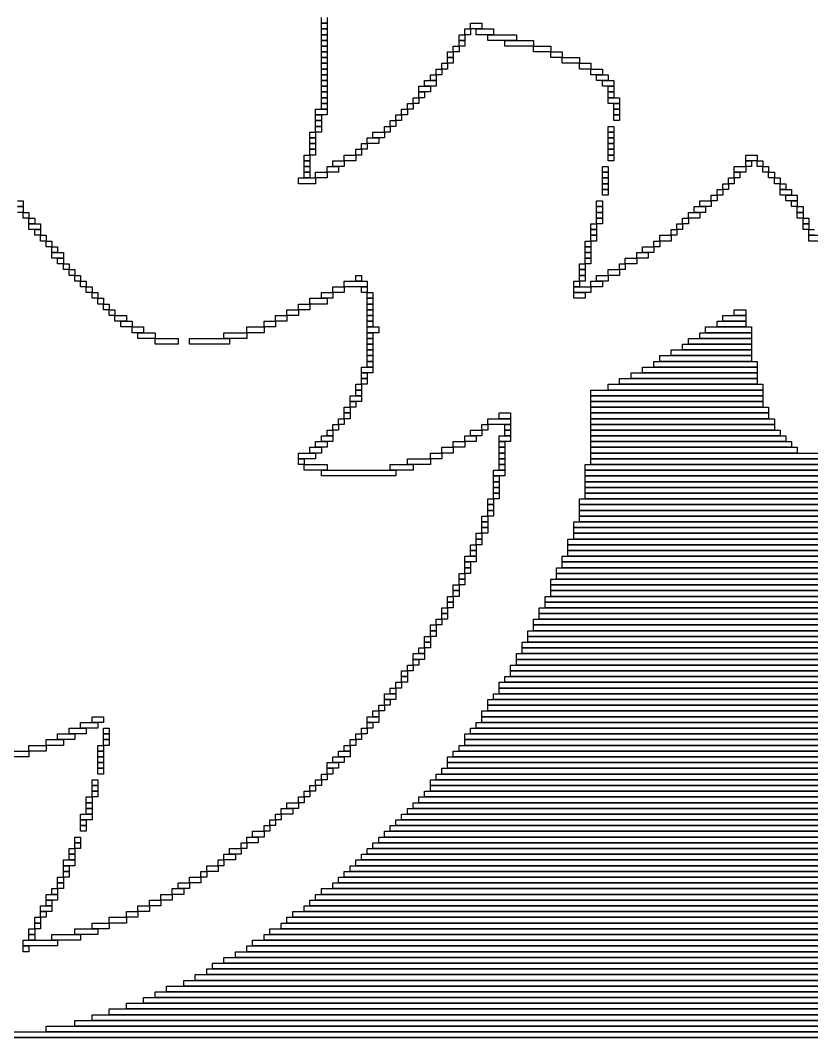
# Model space of a CAD drawing. Extents: x 62 to 962, y 58 to 965.
# Drawn here: x 650.5 to 788.5, y 295 to 472.5 of the extents above; entities that cross this region are included whole.
import ezdxf

# ---------------------------------------------------------------- set-up
doc = ezdxf.new("R2010")
doc.units = 0

msp = doc.modelspace()

# ---------------------------------------------------------------- linework, layer by layer
for p, q in [((703, 472), (703, 473)), ((704, 473), (704, 472)), ((704, 472), (703, 472)), ((703, 472), (704, 472)), ((703, 471), (703, 472)), ((704, 471), (703, 471)), ((703, 471), (704, 471)), ((703, 470), (703, 471)), ((704, 472), (704, 471)), ((704, 471), (704, 470)), ((728, 471), (729, 471)), ((728, 470), (728, 471)), ((729, 472), (731, 472)), ((729, 471), (729, 472)), ((731, 471), (729, 471)), ((729, 471), (729, 470)), ((730, 471), (733, 471)), ((730, 470), (730, 471)), ((731, 472), (731, 471)), ((733, 471), (733, 470)), ((704, 470), (703, 470)), ((703, 470), (704, 470)), ((703, 469), (703, 470)), ((704, 469), (703, 469)), ((703, 469), (704, 469)), ((703, 468), (703, 469)), ((704, 470), (704, 469)), ((704, 469), (704, 468)), ((727, 470), (728, 470)), ((727, 469), (727, 470)), ((728, 469), (727, 469)), ((727, 469), (728, 469)), ((727, 468), (727, 469)), ((729, 470), (728, 470)), ((728, 470), (728, 469)), ((728, 469), (728, 468)), ((733, 470), (730, 470)), ((732, 470), (737, 470)), ((732, 469), (732, 470)), ((737, 469), (732, 469)), ((735, 469), (740, 469)), ((735, 468), (735, 469)), ((737, 470), (737, 469)), ((740, 469), (740, 468)), ((704, 468), (703, 468)), ((703, 468), (704, 468)), ((703, 467), (703, 468)), ((704, 467), (703, 467)), ((703, 467), (704, 467)), ((703, 466), (703, 467)), ((704, 468), (704, 467)), ((704, 467), (704, 466)), ((725, 467), (726, 467)), ((725, 466), (725, 467)), ((726, 468), (727, 468)), ((726, 467), (726, 468)), ((727, 467), (726, 467)), ((726, 467), (726, 466)), ((728, 468), (727, 468)), ((727, 468), (727, 467)), ((740, 468), (735, 468)), ((740, 468), (743, 468)), ((740, 467), (740, 468)), ((743, 467), (740, 467)), ((743, 468), (743, 467)), ((743, 467), (745, 467)), ((743, 466), (743, 467)), ((745, 467), (745, 466)), ((704, 466), (703, 466)), ((703, 466), (704, 466)), ((703, 465), (703, 466)), ((704, 466), (704, 465)), ((726, 466), (725, 466)), ((725, 466), (726, 466)), ((725, 465), (725, 466)), ((726, 466), (726, 465)), ((745, 466), (743, 466)), ((745, 466), (748, 466)), ((745, 465), (745, 466)), ((748, 466), (748, 465)), ((704, 465), (703, 465)), ((703, 465), (704, 465)), ((703, 464), (703, 465)), ((704, 464), (703, 464)), ((703, 464), (704, 464)), ((703, 463), (703, 464)), ((704, 465), (704, 464)), ((704, 464), (704, 463)), ((723, 464), (724, 464)), ((723, 463), (723, 464)), ((724, 465), (725, 465)), ((724, 464), (724, 465)), ((725, 464), (724, 464)), ((724, 464), (724, 463)), ((726, 465), (725, 465)), ((725, 465), (725, 464)), ((748, 465), (745, 465)), ((748, 465), (750, 465)), ((748, 464), (748, 465)), ((750, 464), (748, 464)), ((750, 465), (750, 464)), ((750, 464), (752, 464)), ((750, 463), (750, 464)), ((752, 464), (752, 463)), ((704, 463), (703, 463)), ((703, 463), (704, 463)), ((703, 462), (703, 463)), ((704, 462), (703, 462)), ((703, 462), (704, 462)), ((703, 461), (703, 462)), ((704, 463), (704, 462)), ((704, 462), (704, 461)), ((721, 462), (723, 462)), ((721, 461), (721, 462)), ((722, 463), (723, 463)), ((722, 462), (722, 463)), ((723, 462), (722, 462)), ((724, 463), (723, 463)), ((723, 463), (723, 462)), ((723, 462), (723, 461)), ((752, 463), (750, 463)), ((751, 463), (753, 463)), ((751, 462), (751, 463)), ((753, 462), (751, 462)), ((752, 462), (754, 462)), ((752, 461), (752, 462)), ((753, 463), (753, 462)), ((754, 462), (754, 461)), ((704, 461), (703, 461)), ((703, 461), (704, 461)), ((703, 460), (703, 461)), ((704, 460), (703, 460)), ((703, 460), (704, 460)), ((703, 459), (703, 460)), ((704, 461), (704, 460)), ((704, 460), (704, 459)), ((720, 461), (722, 461)), ((720, 460), (720, 461)), ((722, 460), (720, 460)), ((720, 460), (721, 460)), ((720, 459), (720, 460)), ((723, 461), (721, 461)), ((721, 460), (721, 459)), ((722, 461), (722, 460)), ((754, 461), (752, 461)), ((753, 461), (754, 461)), ((753, 460), (753, 461)), ((754, 460), (753, 460)), ((753, 460), (754, 460)), ((753, 459), (753, 460)), ((754, 461), (754, 460)), ((754, 460), (754, 459)), ((704, 459), (703, 459)), ((703, 459), (704, 459)), ((703, 458), (703, 459)), ((704, 458), (703, 458)), ((703, 458), (704, 458)), ((703, 457), (703, 458)), ((704, 459), (704, 458)), ((704, 458), (704, 457)), ((718, 458), (719, 458)), ((718, 457), (718, 458)), ((719, 459), (720, 459)), ((719, 458), (719, 459)), ((720, 458), (719, 458)), ((719, 458), (719, 457)), ((721, 459), (720, 459)), ((720, 459), (720, 458)), ((754, 459), (753, 459)), ((753, 459), (755, 459)), ((753, 458), (753, 459)), ((755, 458), (753, 458)), ((754, 458), (755, 458)), ((754, 457), (754, 458)), ((755, 459), (755, 458)), ((755, 458), (755, 457)), ((702, 457), (704, 457)), ((702, 456), (702, 457)), ((704, 457), (703, 457)), ((704, 457), (704, 456)), ((717, 457), (718, 457)), ((717, 456), (717, 457)), ((719, 457), (718, 457)), ((718, 457), (718, 456)), ((755, 457), (754, 457)), ((754, 457), (755, 457)), ((754, 456), (754, 457)), ((755, 457), (755, 456)), ((704, 456), (702, 456)), ((702, 456), (703, 456)), ((702, 455), (702, 456)), ((703, 455), (702, 455)), ((702, 455), (703, 455)), ((702, 454), (702, 455)), ((703, 456), (703, 455)), ((703, 455), (703, 454)), ((715, 455), (716, 455)), ((715, 454), (715, 455)), ((716, 456), (717, 456)), ((716, 455), (716, 456)), ((717, 455), (716, 455)), ((716, 455), (716, 454)), ((718, 456), (717, 456)), ((717, 456), (717, 455)), ((755, 456), (754, 456)), ((754, 456), (755, 456)), ((754, 455), (754, 456)), ((755, 455), (754, 455)), ((755, 456), (755, 455)), ((701, 453), (702, 453)), ((701, 452), (701, 453)), ((703, 454), (702, 454)), ((702, 454), (703, 454)), ((702, 453), (702, 454)), ((703, 453), (702, 453)), ((702, 453), (702, 452)), ((703, 454), (703, 453)), ((712, 453), (714, 453)), ((712, 452), (712, 453)), ((714, 454), (715, 454)), ((714, 453), (714, 454)), ((715, 453), (714, 453)), ((714, 453), (714, 452)), ((716, 454), (715, 454)), ((715, 454), (715, 453)), ((753, 454), (754, 454)), ((753, 453), (753, 454)), ((754, 453), (753, 453)), ((753, 453), (754, 453)), ((753, 452), (753, 453)), ((754, 454), (754, 453)), ((754, 453), (754, 452)), ((702, 452), (701, 452)), ((701, 452), (702, 452)), ((701, 451), (701, 452)), ((702, 451), (701, 451)), ((701, 451), (702, 451)), ((701, 450), (701, 451)), ((702, 452), (702, 451)), ((702, 451), (702, 450)), ((710, 451), (711, 451)), ((710, 450), (710, 451)), ((711, 452), (713, 452)), ((711, 451), (711, 452)), ((713, 451), (711, 451)), ((711, 451), (711, 450)), ((714, 452), (712, 452)), ((713, 452), (713, 451)), ((754, 452), (753, 452)), ((753, 452), (754, 452)), ((753, 451), (753, 452)), ((754, 451), (753, 451)), ((753, 451), (754, 451)), ((753, 450), (753, 451)), ((754, 452), (754, 451)), ((754, 451), (754, 450)), ((702, 450), (701, 450)), ((701, 450), (702, 450)), ((701, 449), (701, 450)), ((702, 450), (702, 449)), ((709, 450), (710, 450)), ((709, 449), (709, 450)), ((711, 450), (710, 450)), ((710, 450), (710, 449)), ((754, 450), (753, 450)), ((753, 450), (754, 450)), ((753, 449), (753, 450)), ((754, 450), (754, 449)), ((700, 449), (701, 449)), ((700, 448), (700, 449)), ((701, 448), (700, 448)), ((700, 448), (701, 448)), ((700, 447), (700, 448)), ((702, 449), (701, 449)), ((701, 449), (701, 448)), ((701, 448), (701, 447)), ((705, 448), (707, 448)), ((705, 447), (705, 448)), ((707, 449), (709, 449)), ((707, 448), (707, 449)), ((709, 448), (707, 448)), ((707, 448), (707, 447)), ((710, 449), (709, 449)), ((709, 449), (709, 448)), ((754, 449), (753, 449)), ((753, 449), (754, 449)), ((753, 448), (753, 449)), ((754, 448), (753, 448)), ((754, 449), (754, 448)), ((777, 449), (779, 449)), ((777, 448), (777, 449)), ((779, 448), (777, 448)), ((777, 448), (778, 448)), ((777, 447), (777, 448)), ((778, 448), (778, 447)), ((779, 449), (779, 448)), ((779, 448), (780, 448)), ((779, 447), (779, 448)), ((780, 448), (780, 447)), ((701, 447), (700, 447)), ((700, 447), (701, 447)), ((700, 446), (700, 447)), ((701, 446), (700, 446)), ((700, 446), (701, 446)), ((700, 445), (700, 446)), ((701, 447), (701, 446)), ((701, 446), (701, 445)), ((702, 446), (704, 446)), ((702, 445), (702, 446)), ((704, 447), (706, 447)), ((704, 446), (704, 447)), ((706, 446), (704, 446)), ((704, 446), (704, 445)), ((707, 447), (705, 447)), ((706, 447), (706, 446)), ((752, 447), (753, 447)), ((752, 446), (752, 447)), ((753, 446), (752, 446)), ((752, 446), (753, 446)), ((752, 445), (752, 446)), ((753, 447), (753, 446)), ((753, 446), (753, 445)), ((775, 447), (777, 447)), ((775, 446), (775, 447)), ((777, 446), (775, 446)), ((775, 446), (776, 446)), ((775, 445), (775, 446)), ((776, 446), (776, 445)), ((778, 447), (777, 447)), ((777, 447), (777, 446)), ((780, 447), (779, 447)), ((780, 447), (781, 447)), ((780, 446), (780, 447)), ((781, 446), (780, 446)), ((781, 447), (781, 446)), ((781, 446), (782, 446)), ((781, 445), (781, 446)), ((782, 446), (782, 445)), ((699, 445), (702, 445)), ((699, 444), (699, 445)), ((702, 444), (699, 444)), ((701, 445), (700, 445)), ((704, 445), (702, 445)), ((702, 445), (702, 444)), ((753, 445), (752, 445)), ((752, 445), (753, 445)), ((752, 444), (752, 445)), ((753, 444), (752, 444)), ((752, 444), (753, 444)), ((752, 443), (752, 444)), ((753, 445), (753, 444)), ((753, 444), (753, 443)), ((773, 444), (774, 444)), ((773, 443), (773, 444)), ((774, 445), (775, 445)), ((774, 444), (774, 445)), ((775, 444), (774, 444)), ((774, 444), (774, 443)), ((776, 445), (775, 445)), ((775, 445), (775, 444)), ((782, 445), (781, 445)), ((782, 445), (783, 445)), ((782, 444), (782, 445)), ((783, 444), (782, 444)), ((783, 445), (783, 444)), ((783, 444), (784, 444)), ((783, 443), (783, 444)), ((784, 444), (784, 443)), ((753, 443), (752, 443)), ((752, 443), (753, 443)), ((752, 442), (752, 443)), ((753, 442), (752, 442)), ((753, 443), (753, 442)), ((771, 442), (772, 442)), ((771, 441), (771, 442)), ((772, 443), (773, 443)), ((772, 442), (772, 443)), ((773, 442), (772, 442)), ((772, 442), (772, 441)), ((774, 443), (773, 443)), ((773, 443), (773, 442)), ((784, 443), (783, 443)), ((783, 443), (785, 443)), ((783, 442), (783, 443)), ((785, 442), (783, 442)), ((784, 442), (786, 442)), ((784, 441), (784, 442)), ((785, 443), (785, 442)), ((786, 442), (786, 441)), ((650, 441), (651, 441)), ((651, 441), (651, 440)), ((751, 441), (752, 441)), ((751, 440), (751, 441)), ((752, 441), (752, 440)), ((769, 441), (771, 441)), ((769, 440), (769, 441)), ((772, 441), (771, 441)), ((771, 441), (771, 440)), ((786, 441), (784, 441)), ((785, 441), (786, 441)), ((785, 440), (785, 441)), ((786, 441), (786, 440)), ((651, 440), (650, 440)), ((650, 440), (651, 440)), ((651, 439), (650, 439)), ((651, 440), (651, 439)), ((651, 439), (652, 439)), ((651, 438), (651, 439)), ((652, 439), (652, 438)), ((752, 440), (751, 440)), ((751, 440), (752, 440)), ((751, 439), (751, 440)), ((752, 439), (751, 439)), ((751, 439), (752, 439)), ((751, 438), (751, 439)), ((752, 440), (752, 439)), ((752, 439), (752, 438)), ((767, 439), (769, 439)), ((767, 438), (767, 439)), ((768, 440), (770, 440)), ((768, 439), (768, 440)), ((770, 439), (768, 439)), ((771, 440), (769, 440)), ((769, 439), (769, 438)), ((770, 440), (770, 439)), ((786, 440), (785, 440)), ((786, 440), (787, 440)), ((786, 439), (786, 440)), ((787, 439), (786, 439)), ((786, 439), (787, 439)), ((786, 438), (786, 439)), ((787, 440), (787, 439)), ((787, 439), (787, 438)), ((652, 438), (651, 438)), ((652, 438), (653, 438)), ((652, 437), (652, 438)), ((653, 437), (652, 437)), ((652, 437), (654, 437)), ((652, 436), (652, 437)), ((653, 438), (653, 437)), ((654, 437), (654, 436)), ((750, 437), (751, 437)), ((750, 436), (750, 437)), ((752, 438), (751, 438)), ((751, 438), (752, 438)), ((751, 437), (751, 438)), ((752, 437), (751, 437)), ((751, 437), (751, 436)), ((752, 438), (752, 437)), ((765, 437), (766, 437)), ((765, 436), (765, 437)), ((766, 438), (767, 438)), ((766, 437), (766, 438)), ((767, 437), (766, 437)), ((766, 437), (766, 436)), ((769, 438), (767, 438)), ((767, 438), (767, 437)), ((787, 438), (786, 438)), ((787, 438), (788, 438)), ((787, 437), (787, 438)), ((788, 437), (787, 437)), ((787, 437), (788, 437)), ((787, 436), (787, 437)), ((788, 438), (788, 437)), ((788, 437), (788, 436)), ((654, 436), (652, 436)), ((653, 436), (654, 436)), ((653, 435), (653, 436)), ((654, 435), (653, 435)), ((654, 436), (654, 435)), ((654, 435), (655, 435)), ((654, 434), (654, 435)), ((655, 435), (655, 434)), ((751, 436), (750, 436)), ((750, 436), (751, 436)), ((750, 435), (750, 436)), ((751, 435), (750, 435)), ((750, 435), (751, 435)), ((750, 434), (750, 435)), ((751, 436), (751, 435)), ((751, 435), (751, 434)), ((762, 435), (764, 435)), ((762, 434), (762, 435)), ((764, 436), (765, 436)), ((764, 435), (764, 436)), ((765, 435), (764, 435)), ((764, 435), (764, 434)), ((766, 436), (765, 436)), ((765, 436), (765, 435)), ((788, 436), (787, 436)), ((788, 436), (789, 436)), ((788, 435), (788, 436)), ((789, 435), (788, 435)), ((788, 435), (790, 435)), ((788, 434), (788, 435)), ((655, 434), (654, 434)), ((655, 434), (656, 434)), ((655, 433), (655, 434)), ((656, 434), (656, 433)), ((749, 434), (750, 434)), ((749, 433), (749, 434)), ((751, 434), (750, 434)), ((750, 434), (750, 433)), ((761, 434), (762, 434)), ((761, 433), (761, 434)), ((764, 434), (762, 434)), ((762, 434), (762, 433)), ((790, 434), (788, 434)), ((656, 433), (655, 433)), ((656, 433), (657, 433)), ((656, 432), (656, 433)), ((657, 432), (656, 432)), ((656, 432), (658, 432)), ((656, 431), (656, 432)), ((657, 433), (657, 432)), ((658, 432), (658, 431)), ((750, 433), (749, 433)), ((749, 433), (750, 433)), ((749, 432), (749, 433)), ((750, 432), (749, 432)), ((749, 432), (750, 432)), ((749, 431), (749, 432)), ((750, 433), (750, 432)), ((750, 432), (750, 431)), ((758, 432), (760, 432)), ((758, 431), (758, 432)), ((759, 433), (761, 433)), ((759, 432), (759, 433)), ((761, 432), (759, 432)), ((760, 432), (760, 431)), ((762, 433), (761, 433)), ((761, 433), (761, 432)), ((658, 431), (656, 431)), ((657, 431), (658, 431)), ((657, 430), (657, 431)), ((658, 430), (657, 430)), ((658, 431), (658, 430)), ((658, 430), (659, 430)), ((658, 429), (658, 430)), ((659, 430), (659, 429)), ((748, 430), (749, 430)), ((748, 429), (748, 430)), ((750, 431), (749, 431)), ((749, 431), (750, 431)), ((749, 430), (749, 431)), ((750, 430), (749, 430)), ((749, 430), (749, 429)), ((750, 431), (750, 430)), ((755, 430), (756, 430)), ((755, 429), (755, 430)), ((756, 431), (758, 431)), ((756, 430), (756, 431)), ((758, 430), (756, 430)), ((756, 430), (756, 429)), ((760, 431), (758, 431)), ((758, 431), (758, 430)), ((659, 429), (658, 429)), ((659, 429), (660, 429)), ((659, 428), (659, 429)), ((660, 428), (659, 428)), ((660, 429), (660, 428)), ((660, 428), (661, 428)), ((660, 427), (660, 428)), ((661, 428), (661, 427)), ((709, 428), (710, 428)), ((709, 427), (709, 428)), ((710, 428), (710, 427)), ((749, 429), (748, 429)), ((748, 429), (749, 429)), ((748, 428), (748, 429)), ((749, 428), (748, 428)), ((748, 428), (749, 428)), ((748, 427), (748, 428)), ((749, 429), (749, 428)), ((749, 428), (749, 427)), ((751, 428), (753, 428)), ((751, 427), (751, 428)), ((753, 429), (755, 429)), ((753, 428), (753, 429)), ((755, 428), (753, 428)), ((753, 428), (753, 427)), ((756, 429), (755, 429)), ((755, 429), (755, 428)), ((661, 427), (660, 427)), ((661, 427), (662, 427)), ((661, 426), (661, 427)), ((662, 426), (661, 426)), ((662, 427), (662, 426)), ((662, 426), (663, 426)), ((662, 425), (662, 426)), ((663, 426), (663, 425)), ((705, 426), (707, 426)), ((705, 425), (705, 426)), ((707, 427), (711, 427)), ((707, 426), (707, 427)), ((711, 426), (707, 426)), ((707, 426), (707, 425)), ((710, 427), (709, 427)), ((710, 426), (711, 426)), ((710, 425), (710, 426)), ((711, 427), (711, 426)), ((711, 426), (711, 425)), ((747, 427), (748, 427)), ((747, 426), (747, 427)), ((748, 426), (747, 426)), ((747, 426), (750, 426)), ((747, 425), (747, 426)), ((749, 427), (748, 427)), ((748, 427), (748, 426)), ((750, 427), (752, 427)), ((750, 426), (750, 427)), ((752, 426), (750, 426)), ((750, 426), (750, 425)), ((753, 427), (751, 427)), ((752, 427), (752, 426)), ((663, 425), (662, 425)), ((663, 425), (664, 425)), ((663, 424), (663, 425)), ((664, 425), (664, 424)), ((703, 425), (705, 425)), ((703, 424), (703, 425)), ((707, 425), (705, 425)), ((705, 425), (705, 424)), ((711, 425), (710, 425)), ((711, 425), (712, 425)), ((711, 424), (711, 425)), ((712, 425), (712, 424)), ((750, 425), (747, 425)), ((747, 425), (749, 425)), ((747, 424), (747, 425)), ((749, 425), (749, 424)), ((664, 424), (663, 424)), ((664, 424), (665, 424)), ((664, 423), (664, 424)), ((665, 423), (664, 423)), ((665, 424), (665, 423)), ((665, 423), (666, 423)), ((665, 422), (665, 423)), ((666, 423), (666, 422)), ((699, 423), (701, 423)), ((699, 422), (699, 423)), ((701, 424), (704, 424)), ((701, 423), (701, 424)), ((704, 423), (701, 423)), ((701, 423), (701, 422)), ((705, 424), (703, 424)), ((704, 424), (704, 423)), ((712, 424), (711, 424)), ((711, 424), (712, 424)), ((711, 423), (711, 424)), ((712, 423), (711, 423)), ((711, 423), (712, 423)), ((711, 422), (711, 423)), ((712, 424), (712, 423)), ((712, 423), (712, 422)), ((749, 424), (747, 424)), ((666, 422), (665, 422)), ((666, 422), (667, 422)), ((666, 421), (666, 422)), ((667, 421), (666, 421)), ((667, 422), (667, 421)), ((667, 421), (669, 421)), ((667, 420), (667, 421)), ((669, 421), (669, 420)), ((695, 421), (697, 421)), ((695, 420), (695, 421)), ((697, 422), (699, 422)), ((697, 421), (697, 422)), ((699, 421), (697, 421)), ((697, 421), (697, 420)), ((701, 422), (699, 422)), ((699, 422), (699, 421)), ((712, 422), (711, 422)), ((711, 422), (712, 422)), ((711, 421), (711, 422)), ((712, 421), (711, 421)), ((711, 421), (712, 421)), ((711, 420), (711, 421)), ((712, 422), (712, 421)), ((712, 421), (712, 420)), ((773, 421), (777, 421)), ((773, 420), (773, 421)), ((775, 422), (777, 422)), ((775, 421), (775, 422)), ((777, 421), (775, 421)), ((777, 422), (777, 421)), ((777, 421), (777, 420)), ((669, 420), (667, 420)), ((668, 420), (670, 420)), ((668, 419), (668, 420)), ((670, 419), (668, 419)), ((670, 420), (670, 419)), ((670, 419), (672, 419)), ((670, 418), (670, 419)), ((672, 419), (672, 418)), ((690, 419), (693, 419)), ((690, 418), (690, 419)), ((693, 420), (695, 420)), ((693, 419), (693, 420)), ((695, 419), (693, 419)), ((693, 419), (693, 418)), ((697, 420), (695, 420)), ((695, 420), (695, 419)), ((712, 420), (711, 420)), ((711, 420), (712, 420)), ((711, 419), (711, 420)), ((712, 419), (711, 419)), ((711, 419), (713, 419)), ((711, 418), (711, 419)), ((712, 420), (712, 419)), ((713, 419), (713, 418)), ((770, 419), (778, 419)), ((770, 418), (770, 419)), ((772, 420), (777, 420)), ((772, 419), (772, 420)), ((777, 419), (772, 419)), ((777, 420), (773, 420)), ((777, 420), (777, 419)), ((778, 419), (778, 418)), ((672, 418), (670, 418)), ((671, 418), (674, 418)), ((671, 417), (671, 418)), ((674, 418), (674, 417)), ((686, 418), (690, 418)), ((686, 417), (686, 418)), ((693, 418), (690, 418)), ((690, 418), (690, 417)), ((713, 418), (711, 418)), ((711, 418), (712, 418)), ((711, 417), (711, 418)), ((712, 418), (712, 417)), ((769, 418), (778, 418)), ((769, 417), (769, 418)), ((778, 418), (770, 418)), ((778, 418), (778, 417)), ((674, 417), (671, 417)), ((674, 417), (678, 417)), ((674, 416), (674, 417)), ((678, 416), (674, 416)), ((678, 417), (678, 416)), ((680, 417), (687, 417)), ((680, 416), (680, 417)), ((687, 416), (680, 416)), ((690, 417), (686, 417)), ((687, 417), (687, 416)), ((712, 417), (711, 417)), ((711, 417), (712, 417)), ((711, 416), (711, 417)), ((712, 416), (711, 416)), ((711, 416), (712, 416)), ((711, 415), (711, 416)), ((712, 417), (712, 416)), ((712, 416), (712, 415)), ((766, 416), (778, 416)), ((766, 415), (766, 416)), ((767, 417), (778, 417)), ((767, 416), (767, 417)), ((778, 416), (767, 416)), ((778, 417), (769, 417)), ((778, 417), (778, 416)), ((778, 416), (778, 415)), ((712, 415), (711, 415)), ((711, 415), (712, 415)), ((711, 414), (711, 415)), ((712, 414), (711, 414)), ((711, 414), (712, 414)), ((711, 413), (711, 414)), ((712, 415), (712, 414)), ((712, 414), (712, 413)), ((762, 414), (778, 414)), ((762, 413), (762, 414)), ((764, 415), (778, 415)), ((764, 414), (764, 415)), ((778, 414), (764, 414)), ((778, 415), (766, 415)), ((778, 415), (778, 414)), ((778, 414), (778, 413)), ((710, 412), (712, 412)), ((710, 411), (710, 412)), ((712, 413), (711, 413)), ((711, 413), (712, 413)), ((711, 412), (711, 413)), ((712, 412), (711, 412)), ((712, 413), (712, 412)), ((712, 412), (712, 411)), ((759, 412), (779, 412)), ((759, 411), (759, 412)), ((761, 413), (779, 413)), ((761, 412), (761, 413)), ((779, 412), (761, 412)), ((778, 413), (762, 413)), ((779, 413), (779, 412)), ((779, 412), (779, 411)), ((712, 411), (710, 411)), ((710, 411), (711, 411)), ((710, 410), (710, 411)), ((711, 411), (711, 410)), ((757, 411), (779, 411)), ((757, 410), (757, 411)), ((779, 411), (759, 411)), ((779, 411), (779, 410)), ((709, 409), (710, 409)), ((709, 408), (709, 409)), ((711, 410), (710, 410)), ((710, 410), (711, 410)), ((710, 409), (710, 410)), ((711, 409), (710, 409)), ((710, 409), (710, 408)), ((711, 410), (711, 409)), ((753, 409), (780, 409)), ((753, 408), (753, 409)), ((755, 410), (779, 410)), ((755, 409), (755, 410)), ((779, 409), (755, 409)), ((779, 410), (757, 410)), ((779, 410), (779, 409)), ((780, 409), (780, 408)), ((708, 407), (710, 407)), ((708, 406), (708, 407)), ((710, 408), (709, 408)), ((709, 408), (710, 408)), ((709, 407), (709, 408)), ((710, 407), (709, 407)), ((710, 408), (710, 407)), ((710, 407), (710, 406)), ((750, 408), (780, 408)), ((750, 407), (750, 408)), ((780, 407), (750, 407)), ((750, 407), (780, 407)), ((750, 406), (750, 407)), ((780, 408), (753, 408)), ((780, 408), (780, 407)), ((780, 407), (780, 406)), ((707, 405), (708, 405)), ((707, 404), (707, 405)), ((710, 406), (708, 406)), ((708, 406), (709, 406)), ((708, 405), (708, 406)), ((709, 405), (708, 405)), ((708, 405), (708, 404)), ((709, 406), (709, 405)), ((780, 406), (750, 406)), ((750, 406), (780, 406)), ((750, 405), (750, 406)), ((780, 405), (750, 405)), ((750, 405), (781, 405)), ((750, 404), (750, 405)), ((780, 406), (780, 405)), ((781, 405), (781, 404)), ((706, 403), (707, 403)), ((706, 402), (706, 403)), ((708, 404), (707, 404)), ((707, 404), (708, 404)), ((707, 403), (707, 404)), ((708, 403), (707, 403)), ((707, 403), (707, 402)), ((708, 404), (708, 403)), ((732, 403), (736, 403)), ((732, 402), (732, 403)), ((734, 404), (736, 404)), ((734, 403), (734, 404)), ((736, 403), (734, 403)), ((736, 404), (736, 403)), ((736, 403), (736, 402)), ((781, 404), (750, 404)), ((750, 404), (781, 404)), ((750, 403), (750, 404)), ((781, 403), (750, 403)), ((750, 403), (782, 403)), ((750, 402), (750, 403)), ((781, 404), (781, 403)), ((782, 403), (782, 402)), ((705, 402), (706, 402)), ((705, 401), (705, 402)), ((707, 402), (706, 402)), ((706, 402), (706, 401)), ((731, 402), (732, 402)), ((731, 401), (731, 402)), ((736, 402), (732, 402)), ((732, 402), (732, 401)), ((735, 402), (736, 402)), ((735, 401), (735, 402)), ((736, 402), (736, 401)), ((782, 402), (750, 402)), ((750, 402), (782, 402)), ((750, 401), (750, 402)), ((782, 402), (782, 401)), ((703, 400), (705, 400)), ((703, 399), (703, 400)), ((704, 401), (705, 401)), ((704, 400), (704, 401)), ((705, 400), (704, 400)), ((706, 401), (705, 401)), ((705, 401), (705, 400)), ((705, 400), (705, 399)), ((728, 400), (730, 400)), ((728, 399), (728, 400)), ((729, 401), (731, 401)), ((729, 400), (729, 401)), ((731, 400), (729, 400)), ((730, 400), (730, 399)), ((732, 401), (731, 401)), ((731, 401), (731, 400)), ((734, 400), (736, 400)), ((734, 399), (734, 400)), ((736, 401), (735, 401)), ((735, 401), (736, 401)), ((735, 400), (735, 401)), ((736, 400), (735, 400)), ((736, 401), (736, 400)), ((736, 400), (736, 399)), ((782, 401), (750, 401)), ((750, 401), (783, 401)), ((750, 400), (750, 401)), ((783, 400), (750, 400)), ((750, 400), (784, 400)), ((750, 399), (750, 400)), ((783, 401), (783, 400)), ((784, 400), (784, 399)), ((701, 398), (703, 398)), ((701, 397), (701, 398)), ((702, 399), (704, 399)), ((702, 398), (702, 399)), ((704, 398), (702, 398)), ((705, 399), (703, 399)), ((703, 398), (703, 397)), ((704, 399), (704, 398)), ((724, 398), (726, 398)), ((724, 397), (724, 398)), ((726, 399), (728, 399)), ((726, 398), (726, 399)), ((728, 398), (726, 398)), ((726, 398), (726, 397)), ((730, 399), (728, 399)), ((728, 399), (728, 398)), ((736, 399), (734, 399)), ((734, 399), (735, 399)), ((734, 398), (734, 399)), ((735, 398), (734, 398)), ((734, 398), (735, 398)), ((734, 397), (734, 398)), ((735, 399), (735, 398)), ((735, 398), (735, 397)), ((784, 399), (750, 399)), ((750, 399), (785, 399)), ((750, 398), (750, 399)), ((785, 398), (750, 398)), ((750, 398), (786, 398)), ((750, 397), (750, 398)), ((785, 399), (785, 398)), ((786, 398), (786, 397)), ((699, 397), (702, 397)), ((699, 396), (699, 397)), ((702, 396), (699, 396)), ((699, 396), (700, 396)), ((699, 395), (699, 396)), ((700, 396), (700, 395)), ((703, 397), (701, 397)), ((702, 397), (702, 396)), ((718, 396), (722, 396)), ((718, 395), (718, 396)), ((722, 397), (724, 397)), ((722, 396), (722, 397)), ((724, 396), (722, 396)), ((722, 396), (722, 395)), ((726, 397), (724, 397)), ((724, 397), (724, 396)), ((735, 397), (734, 397)), ((734, 397), (735, 397)), ((734, 396), (734, 397)), ((735, 396), (734, 396)), ((734, 396), (735, 396)), ((734, 395), (734, 396)), ((735, 397), (735, 396)), ((735, 396), (735, 395)), ((786, 397), (750, 397)), ((750, 397), (947, 397)), ((750, 396), (750, 397)), ((947, 396), (750, 396)), ((750, 396), (947, 396)), ((750, 395), (750, 396)), ((700, 395), (699, 395)), ((700, 395), (704, 395)), ((700, 394), (700, 395)), ((704, 395), (704, 394)), ((715, 395), (719, 395)), ((715, 394), (715, 395)), ((722, 395), (718, 395)), ((719, 395), (719, 394)), ((735, 395), (734, 395)), ((734, 395), (735, 395)), ((734, 394), (734, 395)), ((735, 395), (735, 394)), ((749, 395), (947, 395)), ((749, 394), (749, 395)), ((947, 395), (750, 395)), ((704, 394), (700, 394)), ((703, 394), (716, 394)), ((703, 393), (703, 394)), ((716, 393), (703, 393)), ((719, 394), (715, 394)), ((716, 394), (716, 393)), ((733, 394), (735, 394)), ((733, 393), (733, 394)), ((735, 393), (733, 393)), ((733, 393), (734, 393)), ((733, 392), (733, 393)), ((735, 394), (734, 394)), ((734, 393), (734, 392)), ((735, 394), (735, 393)), ((947, 394), (749, 394)), ((749, 394), (946, 394)), ((749, 393), (749, 394)), ((946, 393), (749, 393)), ((749, 393), (946, 393)), ((749, 392), (749, 393)), ((734, 392), (733, 392)), ((733, 392), (734, 392)), ((733, 391), (733, 392)), ((734, 391), (733, 391)), ((733, 391), (734, 391)), ((733, 390), (733, 391)), ((734, 392), (734, 391)), ((734, 391), (734, 390)), ((946, 392), (749, 392)), ((749, 392), (946, 392)), ((749, 391), (749, 392)), ((946, 391), (749, 391)), ((749, 391), (945, 391)), ((749, 390), (749, 391)), ((732, 389), (733, 389)), ((732, 388), (732, 389)), ((734, 390), (733, 390)), ((733, 390), (734, 390)), ((733, 389), (733, 390)), ((734, 389), (733, 389)), ((733, 389), (733, 388)), ((734, 390), (734, 389)), ((748, 389), (945, 389)), ((748, 388), (748, 389)), ((945, 390), (749, 390)), ((749, 390), (945, 390)), ((749, 389), (749, 390)), ((945, 389), (749, 389)), ((733, 388), (732, 388)), ((732, 388), (733, 388)), ((732, 387), (732, 388)), ((733, 387), (732, 387)), ((732, 387), (733, 387)), ((732, 386), (732, 387)), ((733, 388), (733, 387)), ((733, 387), (733, 386)), ((945, 388), (748, 388)), ((748, 388), (945, 388)), ((748, 387), (748, 388)), ((945, 387), (748, 387)), ((748, 387), (944, 387)), ((748, 386), (748, 387)), ((731, 386), (732, 386)), ((731, 385), (731, 386)), ((733, 386), (732, 386)), ((732, 386), (732, 385)), ((944, 386), (748, 386)), ((748, 386), (944, 386)), ((748, 385), (748, 386)), ((732, 385), (731, 385)), ((731, 385), (732, 385)), ((731, 384), (731, 385)), ((732, 384), (731, 384)), ((731, 384), (732, 384)), ((731, 383), (731, 384)), ((732, 385), (732, 384)), ((732, 384), (732, 383)), ((747, 385), (944, 385)), ((747, 384), (747, 385)), ((944, 384), (747, 384)), ((747, 384), (944, 384)), ((747, 383), (747, 384)), ((944, 385), (748, 385)), ((730, 383), (731, 383)), ((730, 382), (730, 383)), ((731, 382), (730, 382)), ((730, 382), (731, 382)), ((730, 381), (730, 382)), ((732, 383), (731, 383)), ((731, 383), (731, 382)), ((731, 382), (731, 381)), ((746, 382), (943, 382)), ((746, 381), (746, 382)), ((944, 383), (747, 383)), ((747, 383), (943, 383)), ((747, 382), (747, 383)), ((943, 382), (747, 382)), ((729, 381), (730, 381)), ((729, 380), (729, 381)), ((730, 380), (729, 380)), ((729, 380), (730, 380)), ((729, 379), (729, 380)), ((731, 381), (730, 381)), ((730, 381), (730, 380)), ((730, 380), (730, 379)), ((943, 381), (746, 381)), ((746, 381), (943, 381)), ((746, 380), (746, 381)), ((943, 380), (746, 380)), ((746, 380), (942, 380)), ((746, 379), (746, 380)), ((728, 379), (730, 379)), ((728, 378), (728, 379)), ((730, 379), (729, 379)), ((730, 379), (730, 378)), ((745, 379), (942, 379)), ((745, 378), (745, 379)), ((942, 379), (746, 379)), ((730, 378), (728, 378)), ((728, 378), (729, 378)), ((728, 377), (728, 378)), ((729, 377), (728, 377)), ((728, 377), (729, 377)), ((728, 376), (728, 377)), ((729, 378), (729, 377)), ((729, 377), (729, 376)), ((744, 377), (941, 377)), ((744, 376), (744, 377)), ((942, 378), (745, 378)), ((745, 378), (942, 378)), ((745, 377), (745, 378)), ((942, 377), (745, 377)), ((727, 376), (728, 376)), ((727, 375), (727, 376)), ((728, 375), (727, 375)), ((727, 375), (728, 375)), ((727, 374), (727, 375)), ((729, 376), (728, 376)), ((728, 376), (728, 375)), ((728, 375), (728, 374)), ((743, 375), (941, 375)), ((743, 374), (743, 375)), ((941, 376), (744, 376)), ((744, 376), (941, 376)), ((744, 375), (744, 376)), ((941, 375), (744, 375)), ((726, 374), (727, 374)), ((726, 373), (726, 374)), ((727, 373), (726, 373)), ((726, 373), (727, 373)), ((726, 372), (726, 373)), ((728, 374), (727, 374)), ((727, 374), (727, 373)), ((727, 373), (727, 372)), ((941, 374), (743, 374)), ((743, 374), (940, 374)), ((743, 373), (743, 374)), ((940, 373), (743, 373)), ((743, 373), (940, 373)), ((743, 372), (743, 373)), ((725, 372), (726, 372)), ((725, 371), (725, 372)), ((726, 371), (725, 371)), ((725, 371), (726, 371)), ((725, 370), (725, 371)), ((727, 372), (726, 372)), ((726, 372), (726, 371)), ((726, 371), (726, 370)), ((742, 372), (940, 372)), ((742, 371), (742, 372)), ((940, 371), (742, 371)), ((742, 371), (940, 371)), ((742, 370), (742, 371)), ((940, 372), (743, 372)), ((724, 370), (725, 370)), ((724, 369), (724, 370)), ((726, 370), (725, 370)), ((725, 370), (725, 369)), ((741, 370), (939, 370)), ((741, 369), (741, 370)), ((940, 370), (742, 370)), ((723, 368), (724, 368)), ((723, 367), (723, 368)), ((725, 369), (724, 369)), ((724, 369), (725, 369)), ((724, 368), (724, 369)), ((725, 368), (724, 368)), ((724, 368), (724, 367)), ((725, 369), (725, 368)), ((740, 368), (938, 368)), ((740, 367), (740, 368)), ((939, 369), (741, 369)), ((741, 369), (939, 369)), ((741, 368), (741, 369)), ((939, 368), (741, 368)), ((722, 367), (723, 367)), ((722, 366), (722, 367)), ((723, 366), (722, 366)), ((722, 366), (723, 366)), ((722, 365), (722, 366)), ((724, 367), (723, 367)), ((723, 367), (723, 366)), ((723, 366), (723, 365)), ((739, 366), (938, 366)), ((739, 365), (739, 366)), ((938, 367), (740, 367)), ((740, 367), (938, 367)), ((740, 366), (740, 367)), ((938, 366), (740, 366)), ((721, 365), (722, 365)), ((721, 364), (721, 365)), ((722, 364), (721, 364)), ((721, 364), (722, 364)), ((721, 363), (721, 364)), ((723, 365), (722, 365)), ((722, 365), (722, 364)), ((722, 364), (722, 363)), ((738, 364), (937, 364)), ((738, 363), (738, 364)), ((938, 365), (739, 365)), ((739, 365), (937, 365)), ((739, 364), (739, 365)), ((937, 364), (739, 364)), ((720, 363), (721, 363)), ((720, 362), (720, 363)), ((722, 363), (721, 363)), ((721, 363), (721, 362)), ((937, 363), (738, 363)), ((738, 363), (937, 363)), ((738, 362), (738, 363)), ((719, 362), (721, 362)), ((719, 361), (719, 362)), ((721, 361), (719, 361)), ((719, 361), (720, 361)), ((719, 360), (719, 361)), ((721, 362), (720, 362)), ((720, 361), (720, 360)), ((721, 362), (721, 361)), ((737, 362), (937, 362)), ((737, 361), (737, 362)), ((937, 361), (737, 361)), ((737, 361), (936, 361)), ((737, 360), (737, 361)), ((937, 362), (738, 362)), ((717, 359), (718, 359)), ((717, 358), (717, 359)), ((718, 360), (719, 360)), ((718, 359), (718, 360)), ((719, 359), (718, 359)), ((718, 359), (718, 358)), ((720, 360), (719, 360)), ((719, 360), (719, 359)), ((736, 360), (936, 360)), ((736, 359), (736, 360)), ((936, 359), (736, 359)), ((736, 359), (935, 359)), ((736, 358), (736, 359)), ((936, 360), (737, 360)), ((716, 357), (717, 357)), ((716, 356), (716, 357)), ((718, 358), (717, 358)), ((717, 358), (718, 358)), ((717, 357), (717, 358)), ((718, 357), (717, 357)), ((717, 357), (717, 356)), ((718, 358), (718, 357)), ((734, 357), (935, 357)), ((734, 356), (734, 357)), ((735, 358), (935, 358)), ((735, 357), (735, 358)), ((935, 357), (735, 357)), ((935, 358), (736, 358)), ((714, 355), (716, 355)), ((714, 354), (714, 355)), ((715, 356), (716, 356)), ((715, 355), (715, 356)), ((716, 355), (715, 355)), ((717, 356), (716, 356)), ((716, 356), (716, 355)), ((716, 355), (716, 354)), ((733, 355), (934, 355)), ((733, 354), (733, 355)), ((935, 356), (734, 356)), ((734, 356), (934, 356)), ((734, 355), (734, 356)), ((934, 355), (734, 355)), ((716, 354), (714, 354)), ((714, 354), (715, 354)), ((714, 353), (714, 354)), ((715, 354), (715, 353)), ((732, 354), (934, 354)), ((732, 353), (732, 354)), ((934, 354), (733, 354)), ((712, 352), (713, 352)), ((712, 351), (712, 352)), ((713, 353), (714, 353)), ((713, 352), (713, 353)), ((714, 352), (713, 352)), ((713, 352), (713, 351)), ((715, 353), (714, 353)), ((714, 353), (714, 352)), ((731, 352), (933, 352)), ((731, 351), (731, 352)), ((934, 353), (732, 353)), ((732, 353), (933, 353)), ((732, 352), (732, 353)), ((933, 352), (732, 352)), ((661, 350), (664, 350)), ((661, 349), (661, 350)), ((663, 351), (665, 351)), ((663, 350), (663, 351)), ((665, 350), (663, 350)), ((664, 350), (664, 349)), ((665, 351), (665, 350)), ((711, 351), (713, 351)), ((711, 350), (711, 351)), ((713, 350), (711, 350)), ((711, 350), (712, 350)), ((711, 349), (711, 350)), ((713, 351), (712, 351)), ((712, 350), (712, 349)), ((713, 351), (713, 350)), ((730, 350), (932, 350)), ((730, 349), (730, 350)), ((933, 351), (731, 351)), ((731, 351), (932, 351)), ((731, 350), (731, 351)), ((932, 350), (731, 350)), ((657, 348), (660, 348)), ((657, 347), (657, 348)), ((659, 349), (662, 349)), ((659, 348), (659, 349)), ((662, 348), (659, 348)), ((660, 348), (660, 347)), ((664, 349), (661, 349)), ((662, 349), (662, 348)), ((665, 349), (666, 349)), ((665, 348), (665, 349)), ((666, 348), (665, 348)), ((665, 348), (666, 348)), ((665, 347), (665, 348)), ((666, 349), (666, 348)), ((666, 348), (666, 347)), ((709, 348), (710, 348)), ((709, 347), (709, 348)), ((710, 349), (711, 349)), ((710, 348), (710, 349)), ((711, 348), (710, 348)), ((710, 348), (710, 347)), ((712, 349), (711, 349)), ((711, 349), (711, 348)), ((728, 348), (931, 348)), ((728, 347), (728, 348)), ((729, 349), (932, 349)), ((729, 348), (729, 349)), ((932, 348), (729, 348)), ((932, 349), (730, 349)), ((655, 347), (658, 347)), ((655, 346), (655, 347)), ((660, 347), (657, 347)), ((658, 347), (658, 346)), ((666, 347), (665, 347)), ((665, 347), (666, 347)), ((665, 346), (665, 347)), ((666, 347), (666, 346)), ((708, 347), (709, 347)), ((708, 346), (708, 347)), ((710, 347), (709, 347)), ((709, 347), (709, 346)), ((931, 347), (728, 347)), ((728, 347), (931, 347)), ((728, 346), (728, 347)), ((649, 345), (652, 345)), ((652, 346), (655, 346)), ((652, 345), (652, 346)), ((655, 345), (652, 345)), ((652, 345), (652, 344)), ((658, 346), (655, 346)), ((655, 346), (655, 345)), ((664, 346), (665, 346)), ((664, 345), (664, 346)), ((665, 345), (664, 345)), ((664, 345), (665, 345)), ((664, 344), (664, 345)), ((666, 346), (665, 346)), ((665, 346), (665, 345)), ((665, 345), (665, 344)), ((706, 345), (708, 345)), ((706, 344), (706, 345)), ((707, 346), (708, 346)), ((707, 345), (707, 346)), ((708, 345), (707, 345)), ((709, 346), (708, 346)), ((708, 346), (708, 345)), ((708, 345), (708, 344)), ((726, 345), (930, 345)), ((726, 344), (726, 345)), ((727, 346), (931, 346)), ((727, 345), (727, 346)), ((931, 345), (727, 345)), ((931, 346), (728, 346)), ((652, 344), (649, 344)), ((665, 344), (664, 344)), ((664, 344), (665, 344)), ((664, 343), (664, 344)), ((665, 343), (664, 343)), ((664, 343), (665, 343)), ((664, 342), (664, 343)), ((665, 344), (665, 343)), ((665, 343), (665, 342)), ((704, 343), (706, 343)), ((704, 342), (704, 343)), ((705, 344), (707, 344)), ((705, 343), (705, 344)), ((707, 343), (705, 343)), ((708, 344), (706, 344)), ((706, 343), (706, 342)), ((707, 344), (707, 343)), ((725, 344), (930, 344)), ((725, 343), (725, 344)), ((930, 343), (725, 343)), ((725, 343), (929, 343)), ((725, 342), (725, 343)), ((930, 344), (726, 344)), ((665, 342), (664, 342)), ((664, 342), (665, 342)), ((664, 341), (664, 342)), ((665, 341), (664, 341)), ((665, 342), (665, 341)), ((703, 341), (704, 341)), ((703, 340), (703, 341)), ((706, 342), (704, 342)), ((704, 342), (705, 342)), ((704, 341), (704, 342)), ((705, 341), (704, 341)), ((704, 341), (704, 340)), ((705, 342), (705, 341)), ((723, 341), (928, 341)), ((723, 340), (723, 341)), ((724, 342), (929, 342)), ((724, 341), (724, 342)), ((929, 341), (724, 341)), ((929, 342), (725, 342)), ((663, 340), (664, 340)), ((663, 339), (663, 340)), ((664, 340), (664, 339)), ((702, 340), (703, 340)), ((702, 339), (702, 340)), ((704, 340), (703, 340)), ((703, 340), (703, 339)), ((722, 340), (928, 340)), ((722, 339), (722, 340)), ((928, 340), (723, 340)), ((664, 339), (663, 339)), ((663, 339), (664, 339)), ((663, 338), (663, 339)), ((664, 338), (663, 338)), ((663, 338), (664, 338)), ((663, 337), (663, 338)), ((664, 339), (664, 338)), ((664, 338), (664, 337)), ((700, 338), (701, 338)), ((700, 337), (700, 338)), ((701, 339), (702, 339)), ((701, 338), (701, 339)), ((702, 338), (701, 338)), ((701, 338), (701, 337)), ((703, 339), (702, 339)), ((702, 339), (702, 338)), ((721, 338), (927, 338)), ((721, 337), (721, 338)), ((928, 339), (722, 339)), ((722, 339), (928, 339)), ((722, 338), (722, 339)), ((928, 338), (722, 338)), ((662, 337), (663, 337)), ((662, 336), (662, 337)), ((663, 336), (662, 336)), ((662, 336), (663, 336)), ((662, 335), (662, 336)), ((664, 337), (663, 337)), ((663, 337), (663, 336)), ((663, 336), (663, 335)), ((697, 336), (699, 336)), ((697, 335), (697, 336)), ((699, 337), (700, 337)), ((699, 336), (699, 337)), ((700, 336), (699, 336)), ((699, 336), (699, 335)), ((701, 337), (700, 337)), ((700, 337), (700, 336)), ((719, 336), (926, 336)), ((719, 335), (719, 336)), ((720, 337), (927, 337)), ((720, 336), (720, 337)), ((927, 336), (720, 336)), ((927, 337), (721, 337)), ((661, 334), (663, 334)), ((661, 333), (661, 334)), ((663, 335), (662, 335)), ((662, 335), (663, 335)), ((662, 334), (662, 335)), ((663, 334), (662, 334)), ((663, 335), (663, 334)), ((663, 334), (663, 333)), ((695, 334), (696, 334)), ((695, 333), (695, 334)), ((696, 335), (698, 335)), ((696, 334), (696, 335)), ((698, 334), (696, 334)), ((696, 334), (696, 333)), ((699, 335), (697, 335)), ((698, 335), (698, 334)), ((717, 334), (926, 334)), ((717, 333), (717, 334)), ((718, 335), (926, 335)), ((718, 334), (718, 335)), ((926, 334), (718, 334)), ((926, 335), (719, 335)), ((663, 333), (661, 333)), ((661, 333), (662, 333)), ((661, 332), (661, 333)), ((662, 332), (661, 332)), ((661, 332), (662, 332)), ((661, 331), (661, 332)), ((662, 333), (662, 332)), ((662, 332), (662, 331)), ((693, 332), (694, 332)), ((693, 331), (693, 332)), ((694, 333), (695, 333)), ((694, 332), (694, 333)), ((695, 332), (694, 332)), ((694, 332), (694, 331)), ((696, 333), (695, 333)), ((695, 333), (695, 332)), ((715, 332), (925, 332)), ((715, 331), (715, 332)), ((716, 333), (925, 333)), ((716, 332), (716, 333)), ((925, 332), (716, 332)), ((926, 333), (717, 333)), ((662, 331), (661, 331)), ((691, 331), (693, 331)), ((691, 330), (691, 331)), ((694, 331), (693, 331)), ((693, 331), (693, 330)), ((714, 331), (924, 331)), ((714, 330), (714, 331)), ((925, 331), (715, 331)), ((660, 330), (661, 330)), ((660, 329), (660, 330)), ((661, 329), (660, 329)), ((660, 329), (661, 329)), ((660, 328), (660, 329)), ((661, 330), (661, 329)), ((661, 329), (661, 328)), ((689, 329), (690, 329)), ((689, 328), (689, 329)), ((690, 330), (692, 330)), ((690, 329), (690, 330)), ((692, 329), (690, 329)), ((690, 329), (690, 328)), ((693, 330), (691, 330)), ((692, 330), (692, 329)), ((712, 329), (923, 329)), ((712, 328), (712, 329)), ((713, 330), (924, 330)), ((713, 329), (713, 330)), ((924, 329), (713, 329)), ((924, 330), (714, 330)), ((659, 328), (660, 328)), ((659, 327), (659, 328)), ((660, 327), (659, 327)), ((659, 327), (660, 327)), ((659, 326), (659, 327)), ((661, 328), (660, 328)), ((660, 328), (660, 327)), ((660, 327), (660, 326)), ((686, 327), (688, 327)), ((686, 326), (686, 327)), ((687, 328), (689, 328)), ((687, 327), (687, 328)), ((689, 327), (687, 327)), ((688, 327), (688, 326)), ((690, 328), (689, 328)), ((689, 328), (689, 327)), ((710, 327), (922, 327)), ((710, 326), (710, 327)), ((711, 328), (923, 328)), ((711, 327), (711, 328)), ((923, 327), (711, 327)), ((923, 328), (712, 328)), ((658, 326), (660, 326)), ((658, 325), (658, 326)), ((660, 325), (658, 325)), ((658, 325), (659, 325)), ((658, 324), (658, 325)), ((660, 326), (659, 326)), ((659, 325), (659, 324)), ((660, 326), (660, 325)), ((683, 325), (685, 325)), ((683, 324), (683, 325)), ((685, 326), (686, 326)), ((685, 325), (685, 326)), ((686, 325), (685, 325)), ((685, 325), (685, 324)), ((688, 326), (686, 326)), ((686, 326), (686, 325)), ((708, 325), (922, 325)), ((708, 324), (708, 325)), ((709, 326), (922, 326)), ((709, 325), (709, 326)), ((922, 325), (709, 325)), ((922, 326), (710, 326)), ((659, 324), (658, 324)), ((658, 324), (659, 324)), ((658, 323), (658, 324)), ((659, 324), (659, 323)), ((682, 324), (683, 324)), ((682, 323), (682, 324)), ((685, 324), (683, 324)), ((683, 324), (683, 323)), ((707, 324), (921, 324)), ((707, 323), (707, 324)), ((922, 324), (708, 324)), ((657, 323), (658, 323)), ((657, 322), (657, 323)), ((658, 322), (657, 322)), ((657, 322), (658, 322)), ((657, 321), (657, 322)), ((659, 323), (658, 323)), ((658, 323), (658, 322)), ((658, 322), (658, 321)), ((678, 322), (680, 322)), ((678, 321), (678, 322)), ((680, 323), (682, 323)), ((680, 322), (680, 323)), ((682, 322), (680, 322)), ((680, 322), (680, 321)), ((683, 323), (682, 323)), ((682, 323), (682, 322)), ((705, 322), (920, 322)), ((705, 321), (705, 322)), ((706, 323), (921, 323)), ((706, 322), (706, 323)), ((921, 322), (706, 322)), ((921, 323), (707, 323)), ((655, 320), (657, 320)), ((655, 319), (655, 320)), ((656, 321), (657, 321)), ((656, 320), (656, 321)), ((657, 320), (656, 320)), ((658, 321), (657, 321)), ((657, 321), (657, 320)), ((657, 320), (657, 319)), ((675, 320), (677, 320)), ((675, 319), (675, 320)), ((677, 321), (679, 321)), ((677, 320), (677, 321)), ((679, 320), (677, 320)), ((677, 320), (677, 319)), ((680, 321), (678, 321)), ((679, 321), (679, 320)), ((702, 320), (919, 320)), ((702, 319), (702, 320)), ((703, 321), (920, 321)), ((703, 320), (703, 321)), ((920, 320), (703, 320)), ((920, 321), (705, 321)), ((654, 318), (656, 318)), ((654, 317), (654, 318)), ((657, 319), (655, 319)), ((655, 319), (656, 319)), ((655, 318), (655, 319)), ((656, 318), (655, 318)), ((656, 319), (656, 318)), ((656, 318), (656, 317)), ((671, 318), (673, 318)), ((671, 317), (671, 318)), ((673, 319), (675, 319)), ((673, 318), (673, 319)), ((675, 318), (673, 318)), ((673, 318), (673, 317)), ((677, 319), (675, 319)), ((675, 319), (675, 318)), ((700, 318), (918, 318)), ((700, 317), (700, 318)), ((701, 319), (919, 319)), ((701, 318), (701, 319)), ((919, 318), (701, 318)), ((919, 319), (702, 319)), ((653, 316), (654, 316)), ((653, 315), (653, 316)), ((656, 317), (654, 317)), ((654, 317), (655, 317)), ((654, 316), (654, 317)), ((655, 316), (654, 316)), ((654, 316), (654, 315)), ((655, 317), (655, 316)), ((666, 316), (669, 316)), ((666, 315), (666, 316)), ((669, 317), (671, 317)), ((669, 316), (669, 317)), ((671, 316), (669, 316)), ((669, 316), (669, 315)), ((673, 317), (671, 317)), ((671, 317), (671, 316)), ((697, 316), (917, 316)), ((697, 315), (697, 316)), ((698, 317), (918, 317)), ((698, 316), (698, 317)), ((918, 316), (698, 316)), ((918, 317), (700, 317)), ((654, 315), (653, 315)), ((653, 315), (654, 315)), ((653, 314), (653, 315)), ((654, 315), (654, 314)), ((663, 315), (666, 315)), ((663, 314), (663, 315)), ((669, 315), (666, 315)), ((666, 315), (666, 314)), ((696, 315), (917, 315)), ((696, 314), (696, 315)), ((917, 315), (697, 315)), ((652, 314), (653, 314)), ((652, 313), (652, 314)), ((653, 313), (652, 313)), ((652, 313), (653, 313)), ((652, 312), (652, 313)), ((654, 314), (653, 314)), ((653, 314), (653, 313)), ((653, 313), (653, 312)), ((656, 313), (661, 313)), ((656, 312), (656, 313)), ((660, 314), (664, 314)), ((660, 313), (660, 314)), ((664, 313), (660, 313)), ((661, 313), (661, 312)), ((666, 314), (663, 314)), ((664, 314), (664, 313)), ((693, 313), (916, 313)), ((693, 312), (693, 313)), ((694, 314), (917, 314)), ((694, 313), (694, 314)), ((917, 313), (694, 313)), ((917, 314), (696, 314)), ((651, 312), (657, 312)), ((651, 311), (651, 312)), ((657, 311), (651, 311)), ((651, 311), (652, 311)), ((651, 310), (651, 311)), ((653, 312), (652, 312)), ((652, 311), (652, 310)), ((661, 312), (656, 312)), ((657, 312), (657, 311)), ((690, 311), (915, 311)), ((690, 310), (690, 311)), ((691, 312), (915, 312)), ((691, 311), (691, 312)), ((915, 311), (691, 311)), ((916, 312), (693, 312)), ((652, 310), (651, 310)), ((686, 309), (914, 309)), ((686, 308), (686, 309)), ((688, 310), (914, 310)), ((688, 309), (688, 310)), ((914, 309), (688, 309)), ((915, 310), (690, 310)), ((684, 308), (913, 308)), ((684, 307), (684, 308)), ((914, 308), (686, 308)), ((681, 306), (912, 306)), ((681, 305), (681, 306)), ((683, 307), (913, 307)), ((683, 306), (683, 307)), ((913, 306), (683, 306)), ((913, 307), (684, 307)), ((676, 304), (912, 304)), ((676, 303), (676, 304)), ((679, 305), (912, 305)), ((679, 304), (679, 305)), ((912, 304), (679, 304)), ((912, 305), (681, 305)), ((672, 302), (910, 302)), ((672, 301), (672, 302)), ((674, 303), (911, 303)), ((674, 302), (674, 303)), ((911, 302), (674, 302)), ((912, 303), (676, 303)), ((666, 300), (909, 300)), ((666, 299), (666, 300)), ((669, 301), (910, 301)), ((669, 300), (669, 301)), ((910, 300), (669, 300)), ((910, 301), (672, 301)), ((663, 299), (909, 299)), ((663, 298), (663, 299)), ((909, 299), (666, 299)), ((655, 297), (908, 297)), ((655, 296), (655, 297)), ((660, 298), (908, 298)), ((660, 297), (660, 298)), ((908, 297), (660, 297)), ((909, 298), (663, 298)), ((561, 295), (907, 295)), ((644, 296), (907, 296)), ((907, 295), (644, 295)), ((908, 296), (655, 296))]:
    msp.add_line(p, q)

doc.saveas('drawing.dxf')
